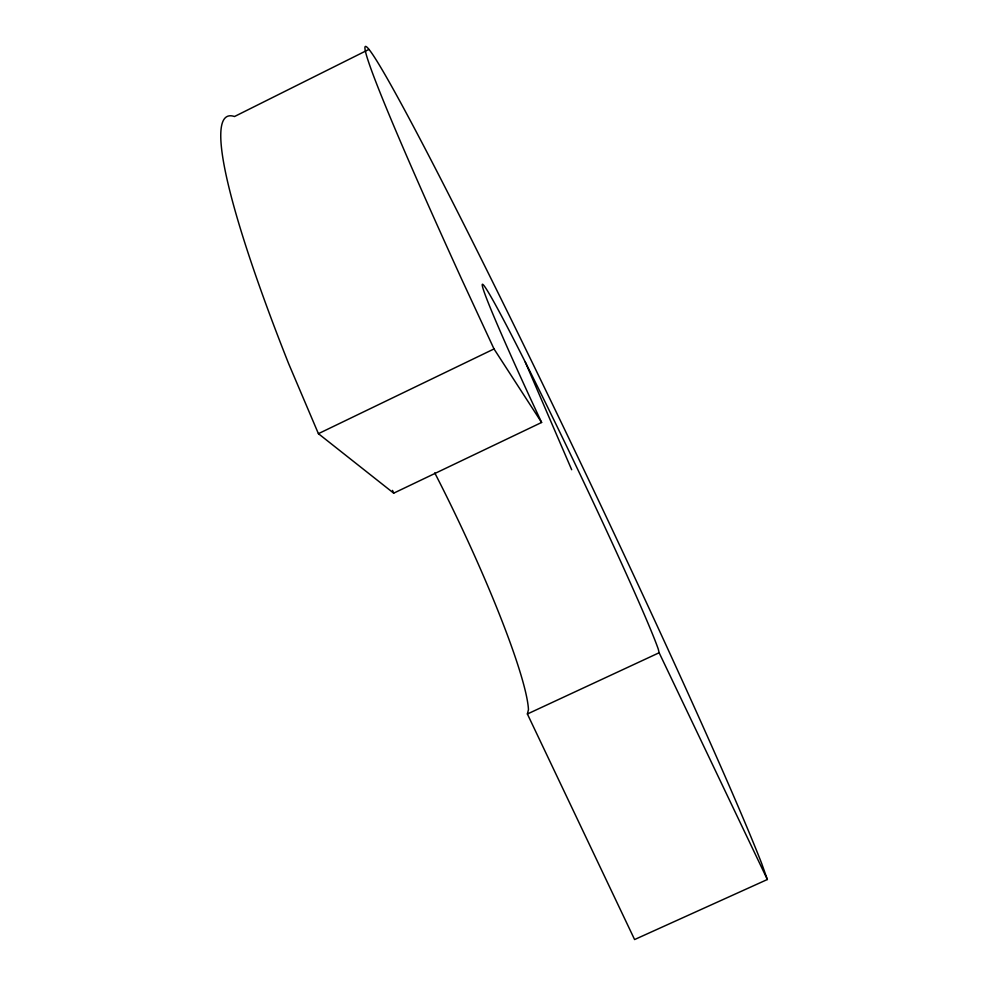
<?xml version="1.0" encoding="UTF-8"?>
<svg xmlns="http://www.w3.org/2000/svg" width="989" height="989" viewBox="0 0 989 989"><rect width="100%" height="100%" fill="white"/><g stroke="black" fill="none" stroke-linecap="round" stroke-linejoin="round"><path stroke-width="1.48" d="M368.848 49.45L234.492 116.529A471.172 56.744 64.7 0 0 288.615 363.606L318.409 433.677L393.696 493.165L541.613 422.464L494.018 348.944L461.752 279.38A474.263 15.045 64.5 0 1 440.538 178.44A474.263 15.045 64.5 0 1 761.617 863.298L767.365 879.505L634.592 939.55L527.384 713.996L528.46 709.57A204.871 23.946 64.7 0 0 434.752 472.89M318.409 433.677L494.018 348.944M527.384 713.996L659.144 652.752L658.291 649.192A206.132 6.342 64.5 0 0 517.667 347.052A206.132 6.342 64.5 0 0 530.005 397.566L541.613 422.464M659.144 652.752L767.365 879.505M392.497 490.383L393.696 493.165M525.307 362.147L571.679 469.738"/></g></svg>
